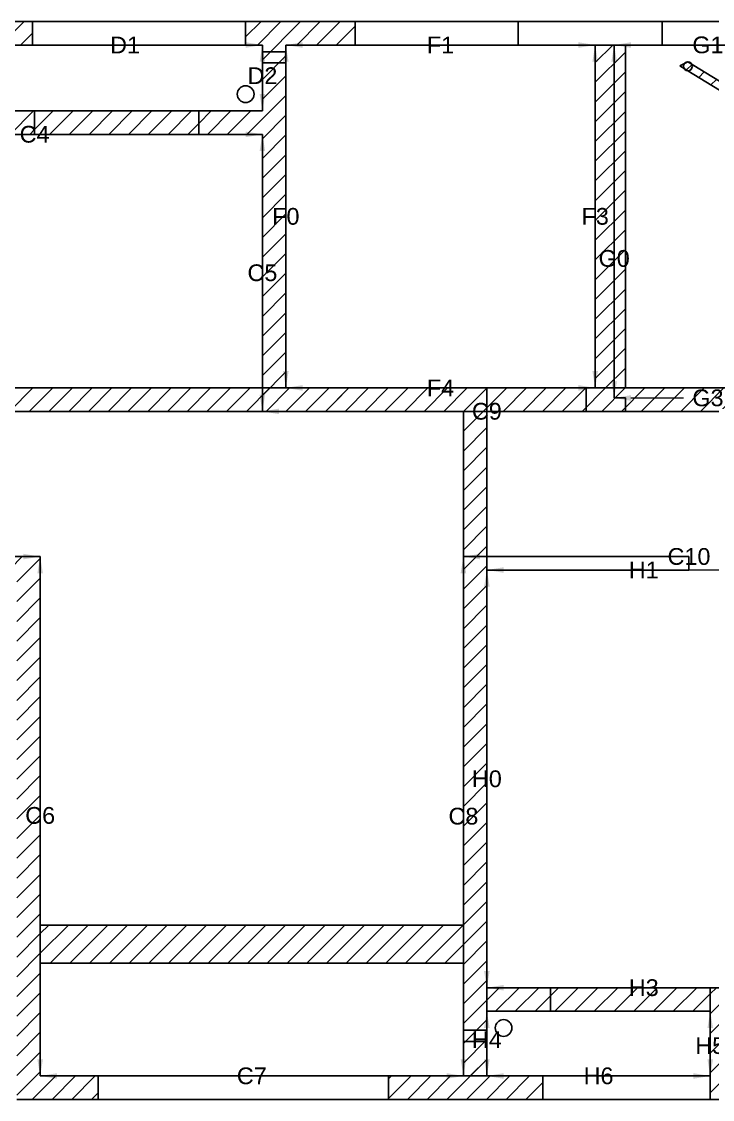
# Model space of a CAD drawing. Header units: inches. Extents: x 72.5 to 89, y 58.7 to 68.4.
# Drawn here: x 78.24 to 84.43, y 58.71 to 68.36 of the extents above; entities that cross this region are included whole.
import ezdxf

# ---------------------------------------------------------------- set-up
doc = ezdxf.new("R2010")
doc.units = ezdxf.units.IN
doc.header["$MEASUREMENT"] = 0
for name, color, linetype in [('a-pip', 7, 'Continuous'), ('del', 7, 'Continuous'), ('NoMv', 7, 'Continuous'), ('t-pip', 7, 'Continuous'), ('top', 7, 'Continuous'), ('w-pipe', 7, 'Continuous'), ('wall', 7, 'Continuous')]:
    doc.layers.add(name, color=color, linetype=linetype)
doc.styles.get("Standard").update_dxf_attribs({"font": 'Arial.ttf'})
doc.dimstyles.get("Standard").update_dxf_attribs({"dimtxt": 0.18, "dimasz": 0.18, "dimexe": 0.18, "dimexo": 0.0625, "dimgap": 0.09, "dimtad": 0, "dimtih": 1, "dimtoh": 1, "dimdec": 4, "dimzin": 0, "dimdsep": 46, "dimtxsty": 'Standard', "dimcen": 0.09, "dimadec": 0, "dimazin": 0, "dimtfac": 1, "dimtdec": 4, "dimtofl": 0, "dimtmove": 0, "dimatfit": 3, "dimfxl": 1, "dimtolj": 1, "dimtzin": 0, "dimarcsym": 0})

# ---------------------------------------------------------------- blocks, each defined once
blk = doc.blocks.new('*D93')
at = {"layer": 'wall', "color": 0, "lineweight": 9, "ltscale": 0.5, "transparency": 16777216}
for p, q in [((77.8452, 67.3524), (78.1414, 67.3524)), ((80.2452, 67.3524), (78.569, 67.3524))]:
    blk.add_line(p, q, dxfattribs=at)
at = {"layer": 'wall', "color": 0, "ltscale": 0.5, "transparency": 16777216}
for points in [[(77.8452, 67.3774), (77.8452, 67.3274), (77.6952, 67.3524)], [(80.2452, 67.3774), (80.2452, 67.3274), (80.3952, 67.3524)]]:
    blk.add_solid(points, dxfattribs=at)
at = {"layer": 'wall', "color": 0, "ltscale": 0.5, "transparency": 16777216, "insert": (78.3552, 67.3524), "char_height": 0.15, "attachment_point": 5}
blk.add_mtext('\\A1;C4', dxfattribs=at)
blk = doc.blocks.new('*D92')
at = {"layer": 'wall', "color": 0, "lineweight": 9, "ltscale": 0.5, "transparency": 16777216}
for p, q in [((80.3952, 67.2024), (80.3952, 66.2791)), ((80.3952, 65.0224), (80.3952, 65.9456))]:
    blk.add_line(p, q, dxfattribs=at)
at = {"layer": 'wall', "color": 0, "ltscale": 0.5, "transparency": 16777216}
for points in [[(80.3702, 67.2024), (80.4202, 67.2024), (80.3952, 67.3524)], [(80.3702, 65.0224), (80.4202, 65.0224), (80.3952, 64.8724)]]:
    blk.add_solid(points, dxfattribs=at)
at = {"layer": 'wall', "color": 0, "ltscale": 0.5, "transparency": 16777216, "insert": (80.3952, 66.1124), "char_height": 0.15, "attachment_point": 5}
blk.add_mtext('\\A1;C5', dxfattribs=at)
blk = doc.blocks.new('*D91')
at = {"layer": 'wall', "color": 0, "lineweight": 9, "ltscale": 0.5, "transparency": 16777216}
for p, q in [((78.4052, 63.4224), (78.4052, 61.4209)), ((78.4052, 59.0724), (78.4052, 61.0874))]:
    blk.add_line(p, q, dxfattribs=at)
at = {"layer": 'wall', "color": 0, "ltscale": 0.5, "transparency": 16777216}
for points in [[(78.3802, 63.4224), (78.4302, 63.4224), (78.4052, 63.5724)], [(78.3802, 59.0724), (78.4302, 59.0724), (78.4052, 58.9224)]]:
    blk.add_solid(points, dxfattribs=at)
at = {"layer": 'wall', "color": 0, "ltscale": 0.5, "transparency": 16777216, "insert": (78.4052, 61.2541), "char_height": 0.15, "attachment_point": 5}
blk.add_mtext('\\A1;C6', dxfattribs=at)
blk = doc.blocks.new('*D90')
at = {"layer": 'wall', "color": 0, "lineweight": 9, "ltscale": 0.5, "transparency": 16777216}
for p, q in [((78.5552, 58.9224), (80.0853, 58.9224)), ((82.0452, 58.9224), (80.515, 58.9224))]:
    blk.add_line(p, q, dxfattribs=at)
at = {"layer": 'wall', "color": 0, "ltscale": 0.5, "transparency": 16777216}
for points in [[(78.5552, 58.9474), (78.5552, 58.8974), (78.4052, 58.9224)], [(82.0452, 58.9474), (82.0452, 58.8974), (82.1952, 58.9224)]]:
    blk.add_solid(points, dxfattribs=at)
at = {"layer": 'wall', "color": 0, "ltscale": 0.5, "transparency": 16777216, "insert": (80.3002, 58.9224), "char_height": 0.15, "attachment_point": 5}
blk.add_mtext('\\A1;C7', dxfattribs=at)
blk = doc.blocks.new('*D89')
at = {"layer": 'wall', "color": 0, "lineweight": 9, "ltscale": 0.5, "transparency": 16777216}
for p, q in [((82.1952, 63.4224), (82.1952, 61.4141)), ((82.1952, 59.0724), (82.1952, 61.0806))]:
    blk.add_line(p, q, dxfattribs=at)
at = {"layer": 'wall', "color": 0, "ltscale": 0.5, "transparency": 16777216}
for points in [[(82.1702, 63.4224), (82.2202, 63.4224), (82.1952, 63.5724)], [(82.1702, 59.0724), (82.2202, 59.0724), (82.1952, 58.9224)]]:
    blk.add_solid(points, dxfattribs=at)
at = {"layer": 'wall', "color": 0, "ltscale": 0.5, "transparency": 16777216, "insert": (82.1952, 61.2474), "char_height": 0.15, "attachment_point": 5}
blk.add_mtext('\\A1;C8', dxfattribs=at)
blk = doc.blocks.new('*D88')
at = {"layer": 'wall', "color": 0, "lineweight": 9, "ltscale": 0.5, "transparency": 16777216}
for p, q in [((80.5452, 64.8724), (82.1903, 64.8724)), ((85.2752, 64.8724), (82.62, 64.8724))]:
    blk.add_line(p, q, dxfattribs=at)
at = {"layer": 'wall', "color": 0, "ltscale": 0.5, "transparency": 16777216}
for points in [[(80.5452, 64.8974), (80.5452, 64.8474), (80.3952, 64.8724)], [(85.2752, 64.8974), (85.2752, 64.8474), (85.4252, 64.8724)]]:
    blk.add_solid(points, dxfattribs=at)
at = {"layer": 'wall', "color": 0, "ltscale": 0.5, "transparency": 16777216, "insert": (82.4052, 64.8724), "char_height": 0.15, "attachment_point": 5}
blk.add_mtext('\\A1;C9', dxfattribs=at)
blk = doc.blocks.new('*D87')
at = {"layer": 'wall', "color": 0, "lineweight": 9, "ltscale": 0.5, "transparency": 16777216}
for p, q in [((80.7552, 68.1524), (81.806, 68.1524)), ((83.2252, 68.1524), (82.1743, 68.1524))]:
    blk.add_line(p, q, dxfattribs=at)
at = {"layer": 'wall', "color": 0, "ltscale": 0.5, "transparency": 16777216}
for points in [[(80.7552, 68.1774), (80.7552, 68.1274), (80.6052, 68.1524)], [(83.2252, 68.1774), (83.2252, 68.1274), (83.3752, 68.1524)]]:
    blk.add_solid(points, dxfattribs=at)
at = {"layer": 'wall', "color": 0, "ltscale": 0.5, "transparency": 16777216, "insert": (81.9902, 68.1524), "char_height": 0.15, "attachment_point": 5}
blk.add_mtext('\\A1;F1', dxfattribs=at)
blk = doc.blocks.new('*D86')
at = {"layer": 'wall', "color": 0, "lineweight": 9, "ltscale": 0.5, "transparency": 16777216}
for p, q in [((80.6052, 68.0024), (80.6052, 66.7834)), ((80.6052, 65.2324), (80.6052, 66.4513))]:
    blk.add_line(p, q, dxfattribs=at)
at = {"layer": 'wall', "color": 0, "ltscale": 0.5, "transparency": 16777216}
for points in [[(80.5802, 68.0024), (80.6302, 68.0024), (80.6052, 68.1524)], [(80.5802, 65.2324), (80.6302, 65.2324), (80.6052, 65.0824)]]:
    blk.add_solid(points, dxfattribs=at)
at = {"layer": 'wall', "color": 0, "ltscale": 0.5, "transparency": 16777216, "insert": (80.6052, 66.6174), "char_height": 0.15, "attachment_point": 5}
blk.add_mtext('\\A1;F0', dxfattribs=at)
blk = doc.blocks.new('*D85')
at = {"layer": 'wall', "color": 0, "lineweight": 9, "ltscale": 0.5, "transparency": 16777216}
for p, q in [((83.3752, 68.0024), (83.3752, 66.7834)), ((83.3752, 65.2324), (83.3752, 66.4513))]:
    blk.add_line(p, q, dxfattribs=at)
at = {"layer": 'wall', "color": 0, "ltscale": 0.5, "transparency": 16777216}
for points in [[(83.3502, 68.0024), (83.4002, 68.0024), (83.3752, 68.1524)], [(83.3502, 65.2324), (83.4002, 65.2324), (83.3752, 65.0824)]]:
    blk.add_solid(points, dxfattribs=at)
at = {"layer": 'wall', "color": 0, "ltscale": 0.5, "transparency": 16777216, "insert": (83.3752, 66.6174), "char_height": 0.15, "attachment_point": 5}
blk.add_mtext('\\A1;F3', dxfattribs=at)
blk = doc.blocks.new('*D84')
at = {"layer": 'wall', "color": 0, "lineweight": 9, "ltscale": 0.5, "transparency": 16777216}
for p, q in [((80.7552, 65.0824), (81.7917, 65.0824)), ((83.2252, 65.0824), (82.1886, 65.0824))]:
    blk.add_line(p, q, dxfattribs=at)
at = {"layer": 'wall', "color": 0, "ltscale": 0.5, "transparency": 16777216}
for points in [[(80.7552, 65.1074), (80.7552, 65.0574), (80.6052, 65.0824)], [(83.2252, 65.1074), (83.2252, 65.0574), (83.3752, 65.0824)]]:
    blk.add_solid(points, dxfattribs=at)
at = {"layer": 'wall', "color": 0, "ltscale": 0.5, "transparency": 16777216, "insert": (81.9902, 65.0824), "char_height": 0.15, "attachment_point": 5}
blk.add_mtext('\\A1;F4', dxfattribs=at)
blk = doc.blocks.new('*D83')
at = {"layer": 'wall', "color": 0, "lineweight": 9, "ltscale": 0.5, "transparency": 16777216}
for p, q in [((83.6952, 64.9924), (84.1652, 64.9924)), ((85.0752, 64.9924), (84.6051, 64.9924))]:
    blk.add_line(p, q, dxfattribs=at)
at = {"layer": 'wall', "color": 0, "ltscale": 0.5, "transparency": 16777216}
for points in [[(83.6952, 65.0174), (83.6952, 64.9674), (83.5452, 64.9924)], [(85.0752, 65.0174), (85.0752, 64.9674), (85.2252, 64.9924)]]:
    blk.add_solid(points, dxfattribs=at)
at = {"layer": 'wall', "color": 0, "ltscale": 0.5, "transparency": 16777216, "insert": (84.3852, 64.9924), "char_height": 0.15, "attachment_point": 5}
blk.add_mtext('\\A1;G3', dxfattribs=at)
blk = doc.blocks.new('*D82')
at = {"layer": 'wall', "color": 0, "lineweight": 9, "ltscale": 0.5, "transparency": 16777216}
for p, q in [((83.5452, 68.0024), (83.5452, 66.4075)), ((83.5452, 65.1424), (83.5452, 66.074))]:
    blk.add_line(p, q, dxfattribs=at)
at = {"layer": 'wall', "color": 0, "ltscale": 0.5, "transparency": 16777216}
for points in [[(83.5202, 68.0024), (83.5702, 68.0024), (83.5452, 68.1524)], [(83.5202, 65.1424), (83.5702, 65.1424), (83.5452, 64.9924)]]:
    blk.add_solid(points, dxfattribs=at)
at = {"layer": 'wall', "color": 0, "ltscale": 0.5, "transparency": 16777216, "insert": (83.5452, 66.2407), "char_height": 0.15, "attachment_point": 5}
blk.add_mtext('\\A1;G0', dxfattribs=at)
blk = doc.blocks.new('*D81')
at = {"layer": 'wall', "color": 0, "lineweight": 9, "ltscale": 0.5, "transparency": 16777216}
for p, q in [((83.6952, 68.1524), (84.1806, 68.1524)), ((85.0752, 68.1524), (84.5898, 68.1524))]:
    blk.add_line(p, q, dxfattribs=at)
at = {"layer": 'wall', "color": 0, "ltscale": 0.5, "transparency": 16777216}
for points in [[(83.6952, 68.1774), (83.6952, 68.1274), (83.5452, 68.1524)], [(85.0752, 68.1774), (85.0752, 68.1274), (85.2252, 68.1524)]]:
    blk.add_solid(points, dxfattribs=at)
at = {"layer": 'wall', "color": 0, "ltscale": 0.5, "transparency": 16777216, "insert": (84.3852, 68.1524), "char_height": 0.15, "attachment_point": 5}
blk.add_mtext('\\A1;G1', dxfattribs=at)
blk = doc.blocks.new('*D78')
at = {"layer": 'wall', "color": 0, "lineweight": 9, "ltscale": 0.5, "transparency": 16777216}
for p, q in [((80.3952, 68.0024), (80.3952, 67.9828)), ((80.3952, 67.7124), (80.3952, 67.7728))]:
    blk.add_line(p, q, dxfattribs=at)
at = {"layer": 'wall', "color": 0, "ltscale": 0.5, "transparency": 16777216}
for points in [[(80.3702, 68.0024), (80.4202, 68.0024), (80.3952, 68.1524)], [(80.3702, 67.7124), (80.4202, 67.7124), (80.3952, 67.5624)]]:
    blk.add_solid(points, dxfattribs=at)
at = {"layer": 'wall', "color": 0, "ltscale": 0.5, "transparency": 16777216, "insert": (80.3952, 67.8778), "char_height": 0.15, "attachment_point": 5}
blk.add_mtext('\\A1;D2', dxfattribs=at)
blk = doc.blocks.new('*D77')
at = {"layer": 'wall', "color": 0, "lineweight": 9, "ltscale": 0.5, "transparency": 16777216}
for p, q in [((78.0852, 68.1524), (78.9677, 68.1524)), ((80.2452, 68.1524), (79.3626, 68.1524))]:
    blk.add_line(p, q, dxfattribs=at)
at = {"layer": 'wall', "color": 0, "ltscale": 0.5, "transparency": 16777216}
for points in [[(78.0852, 68.1774), (78.0852, 68.1274), (77.9352, 68.1524)], [(80.2452, 68.1774), (80.2452, 68.1274), (80.3952, 68.1524)]]:
    blk.add_solid(points, dxfattribs=at)
at = {"layer": 'wall', "color": 0, "ltscale": 0.5, "transparency": 16777216, "insert": (79.1652, 68.1524), "char_height": 0.15, "attachment_point": 5}
blk.add_mtext('\\A1;D1', dxfattribs=at)
blk = doc.blocks.new('*D105')
at = {"layer": 'wall', "color": 0, "lineweight": 9, "ltscale": 0.5, "transparency": 16777216}
for p, q in [((74.4752, 63.5724), (76.1514, 63.5724)), ((78.2552, 63.5724), (76.579, 63.5724))]:
    blk.add_line(p, q, dxfattribs=at)
at = {"layer": 'wall', "color": 0, "ltscale": 0.5, "transparency": 16777216}
for points in [[(74.4752, 63.5974), (74.4752, 63.5474), (74.3252, 63.5724)], [(78.2552, 63.5974), (78.2552, 63.5474), (78.4052, 63.5724)]]:
    blk.add_solid(points, dxfattribs=at)
at = {"layer": 'wall', "color": 0, "ltscale": 0.5, "transparency": 16777216, "insert": (76.3652, 63.5724), "char_height": 0.15, "attachment_point": 5}
blk.add_mtext('\\A1;C2', dxfattribs=at)
blk = doc.blocks.new('*D74')
at = {"layer": 'wall', "color": 0, "lineweight": 9, "ltscale": 0.5, "transparency": 16777216}
for p, q in [((82.3452, 63.5724), (83.943, 63.5724)), ((85.2752, 63.5724), (84.4873, 63.5724))]:
    blk.add_line(p, q, dxfattribs=at)
at = {"layer": 'wall', "color": 0, "ltscale": 0.5, "transparency": 16777216}
for points in [[(82.3452, 63.5974), (82.3452, 63.5474), (82.1952, 63.5724)], [(85.2752, 63.5974), (85.2752, 63.5474), (85.4252, 63.5724)]]:
    blk.add_solid(points, dxfattribs=at)
at = {"layer": 'wall', "color": 0, "ltscale": 0.5, "transparency": 16777216, "insert": (84.2152, 63.5724), "char_height": 0.15, "attachment_point": 5}
blk.add_mtext('\\A1;C10', dxfattribs=at)
blk = doc.blocks.new('*D68')
at = {"layer": 'wall', "color": 0, "lineweight": 9, "ltscale": 0.5, "transparency": 16777216}
for p, q in [((82.5552, 63.4522), (83.6138, 63.4522)), ((85.0652, 63.4522), (84.0066, 63.4522))]:
    blk.add_line(p, q, dxfattribs=at)
at = {"layer": 'wall', "color": 0, "ltscale": 0.5, "transparency": 16777216}
for points in [[(82.5552, 63.4772), (82.5552, 63.4272), (82.4052, 63.4522)], [(85.0652, 63.4772), (85.0652, 63.4272), (85.2152, 63.4522)]]:
    blk.add_solid(points, dxfattribs=at)
at = {"layer": 'wall', "color": 0, "ltscale": 0.5, "transparency": 16777216, "insert": (83.8102, 63.4522), "char_height": 0.15, "attachment_point": 5}
blk.add_mtext('\\A1;H1', dxfattribs=at)
blk = doc.blocks.new('*D67')
at = {"layer": 'wall', "color": 0, "lineweight": 9, "ltscale": 0.5, "transparency": 16777216}
for p, q in [((82.4052, 63.3022), (82.4052, 61.7483)), ((82.4052, 59.8622), (82.4052, 61.4162))]:
    blk.add_line(p, q, dxfattribs=at)
at = {"layer": 'wall', "color": 0, "ltscale": 0.5, "transparency": 16777216}
for points in [[(82.3802, 63.3022), (82.4302, 63.3022), (82.4052, 63.4522)], [(82.3802, 59.8622), (82.4302, 59.8622), (82.4052, 59.7122)]]:
    blk.add_solid(points, dxfattribs=at)
at = {"layer": 'wall', "color": 0, "ltscale": 0.5, "transparency": 16777216, "insert": (82.4052, 61.5822), "char_height": 0.15, "attachment_point": 5}
blk.add_mtext('\\A1;H0', dxfattribs=at)
blk = doc.blocks.new('*D65')
at = {"layer": 'wall', "color": 0, "lineweight": 9, "ltscale": 0.5, "transparency": 16777216}
for p, q in [((82.5552, 59.7122), (83.5984, 59.7122)), ((85.0652, 59.7122), (84.0219, 59.7122))]:
    blk.add_line(p, q, dxfattribs=at)
at = {"layer": 'wall', "color": 0, "ltscale": 0.5, "transparency": 16777216}
for points in [[(82.5552, 59.7372), (82.5552, 59.6872), (82.4052, 59.7122)], [(85.0652, 59.7372), (85.0652, 59.6872), (85.2152, 59.7122)]]:
    blk.add_solid(points, dxfattribs=at)
at = {"layer": 'wall', "color": 0, "ltscale": 0.5, "transparency": 16777216, "insert": (83.8102, 59.7122), "char_height": 0.15, "attachment_point": 5}
blk.add_mtext('\\A1;H3', dxfattribs=at)
blk = doc.blocks.new('*D64')
at = {"layer": 'wall', "color": 0, "lineweight": 9, "ltscale": 0.5, "transparency": 16777216}
for p, q in [((82.4052, 59.3522), (82.4052, 59.3516)), ((82.4052, 59.0724), (82.4052, 59.1416))]:
    blk.add_line(p, q, dxfattribs=at)
at = {"layer": 'wall', "color": 0, "ltscale": 0.5, "transparency": 16777216}
for points in [[(82.3802, 59.3522), (82.4302, 59.3522), (82.4052, 59.5022)], [(82.3802, 59.0724), (82.4302, 59.0724), (82.4052, 58.9224)]]:
    blk.add_solid(points, dxfattribs=at)
at = {"layer": 'wall', "color": 0, "ltscale": 0.5, "transparency": 16777216, "insert": (82.4052, 59.2466), "char_height": 0.15, "attachment_point": 5}
blk.add_mtext('\\A1;H4', dxfattribs=at)
blk = doc.blocks.new('*D63')
at = {"layer": 'wall', "color": 0, "lineweight": 9, "ltscale": 0.5, "transparency": 16777216}
for p, q in [((84.4052, 59.3522), (84.4052, 59.2996)), ((84.4052, 59.0724), (84.4052, 59.0876))]:
    blk.add_line(p, q, dxfattribs=at)
at = {"layer": 'wall', "color": 0, "ltscale": 0.5, "transparency": 16777216}
for points in [[(84.3802, 59.3522), (84.4302, 59.3522), (84.4052, 59.5022)], [(84.3802, 59.0724), (84.4302, 59.0724), (84.4052, 58.9224)]]:
    blk.add_solid(points, dxfattribs=at)
at = {"layer": 'wall', "color": 0, "ltscale": 0.5, "transparency": 16777216, "insert": (84.4052, 59.1936), "char_height": 0.15, "attachment_point": 5}
blk.add_mtext('\\A1;H5', dxfattribs=at)
blk = doc.blocks.new('*D62')
at = {"layer": 'wall', "color": 0, "lineweight": 9, "ltscale": 0.5, "transparency": 16777216}
for p, q in [((82.5552, 58.9224), (83.1934, 58.9224)), ((84.2552, 58.9224), (83.6169, 58.9224))]:
    blk.add_line(p, q, dxfattribs=at)
at = {"layer": 'wall', "color": 0, "ltscale": 0.5, "transparency": 16777216}
for points in [[(82.5552, 58.9474), (82.5552, 58.8974), (82.4052, 58.9224)], [(84.2552, 58.9474), (84.2552, 58.8974), (84.4052, 58.9224)]]:
    blk.add_solid(points, dxfattribs=at)
at = {"layer": 'wall', "color": 0, "ltscale": 0.5, "transparency": 16777216, "insert": (83.4052, 58.9224), "char_height": 0.15, "attachment_point": 5}
blk.add_mtext('\\A1;H6', dxfattribs=at)

msp = doc.modelspace()

# ---------------------------------------------------------------- hatches: boundary and pattern name
at = {"layer": 'del'}
h = msp.add_hatch(dxfattribs=at)
h.set_pattern_fill('ANSI31', color=1)
h.paths.add_polyline_path([(75.50517, 66.5967), (75.50517, 66.8067), (72.68517, 66.8067), (72.68517, 66.5967)])
h.paths.add_polyline_path([(78.35517, 67.56237), (78.35517, 67.35237), (79.82517, 67.35237), (79.82517, 67.56237)])
h.paths.add_polyline_path([(85.42517, 64.78223), (85.42517, 64.87237), (85.27517, 64.87237), (85.27517, 64.78223)])
h.paths.add_polyline_path([(85.27517, 63.57237), (85.42517, 63.57237), (85.42517, 63.89223), (85.27517, 63.89223)])
h.paths.add_polyline_path([(82.19517, 59.93299), (82.19517, 60.27347), (78.40517, 60.27347), (78.40517, 59.93299)])
h.paths.add_polyline_path([(86.19517, 59.71223), (86.19517, 58.92223), (88.79517, 58.92223), (88.79517, 59.71223)])
h.paths.add_polyline_path([(84.40517, 59.50223), (84.40517, 59.71223), (82.97517, 59.71223), (82.97517, 59.50223)])
h = msp.add_hatch(dxfattribs=at)
h.set_pattern_fill('ANSI31', color=1)
h.paths.add_polyline_path([(78.35517, 67.56237), (78.35517, 67.35237), (79.82517, 67.35237), (79.82517, 67.56237)])
h = msp.add_hatch(dxfattribs=at)
h.set_pattern_fill('ANSI31', color=1)
h.paths.add_polyline_path([(72.68517, 66.8067), (72.68517, 66.5967), (75.50517, 66.5967), (75.50517, 66.8067)])
h.paths.add_polyline_path([(78.40517, 60.27347), (78.40517, 59.93299), (82.19517, 59.93299), (82.19517, 60.27347)])
h.paths.add_polyline_path([(86.19517, 59.71223), (86.19517, 58.92223), (88.79517, 58.92223), (88.79517, 59.71223)])
h.paths.add_polyline_path([(85.42517, 63.89223), (85.27517, 63.89223), (85.27517, 63.57237), (85.42517, 63.57237)])
h.paths.add_polyline_path([(85.42517, 64.78223), (85.42517, 64.87237), (85.27517, 64.87237), (85.27517, 64.78223)])
h = msp.add_hatch(dxfattribs=at)
h.set_pattern_fill('ANSI31', color=1)
h.paths.add_polyline_path([(84.40517, 59.50223), (84.40517, 59.71223), (82.97517, 59.71223), (82.97517, 59.50223)])
at = {"layer": 'NoMv'}
h = msp.add_hatch(dxfattribs=at)
h.set_pattern_fill('ANSI31', color=0)
h.paths.add_polyline_path([(77.93517, 68.15237), (78.33517, 68.15237), (78.33517, 68.36237), (77.23517, 68.36237), (77.23517, 68.15237), (77.57517, 68.15237), (77.57517, 67.35237), (77.69517, 67.35237), (78.35517, 67.35237), (78.35517, 67.56237), (77.93517, 67.56237)])
h = msp.add_hatch(dxfattribs=at)
h.set_pattern_fill('ANSI31', color=0)
h.paths.add_polyline_path([(80.60517, 68.15237), (81.22517, 68.15237), (81.22517, 68.36237), (80.24517, 68.36237), (80.24517, 68.15237), (80.39517, 68.15237), (80.39517, 67.56237), (79.82517, 67.56237), (79.82517, 67.35237), (80.39517, 67.35237), (80.39517, 64.87237), (81.10517, 64.87237), (81.10517, 65.08237), (80.60517, 65.08237)])
h = msp.add_hatch(dxfattribs=at)
h.set_pattern_fill('ANSI31', color=0)
h.paths.add_polyline_path([(78.40517, 63.57237), (74.35517, 63.57237), (74.35517, 63.79237), (74.14517, 63.79237), (74.14517, 63.36237), (78.19517, 63.36237), (78.19517, 58.71237), (78.92517, 58.71237), (78.92517, 58.92237), (78.40517, 58.92237)])
h = msp.add_hatch(dxfattribs=at)
h.set_pattern_fill('ANSI31', color=0)
h.paths.add_polyline_path([(85.42517, 61.5984), (85.21517, 61.5984), (85.21517, 59.71223), (84.40517, 59.71223), (84.40517, 59.50223), (84.40517, 58.92237), (84.40517, 58.71237), (84.61517, 58.71237), (84.61517, 59.50223), (84.72941, 59.50223), (85.98517, 59.50223), (85.98517, 58.71223), (86.19517, 58.71223), (86.19517, 58.92223), (86.19517, 59.71223), (85.42517, 59.71223)])
h.paths.add_polyline_path([(82.40517, 61.5984), (82.19517, 61.5984), (82.19517, 58.92237), (81.52517, 58.92237), (81.52517, 58.71237), (82.90517, 58.71237), (82.90517, 58.92237), (82.40517, 58.92237), (82.40517, 59.50223), (82.97517, 59.50223), (82.97517, 59.71223), (82.40517, 59.71223)])
at = {"layer": 't-pip'}
h = msp.add_hatch(dxfattribs=at)
h.set_pattern_fill('ANSI31', color=4)
h.paths.add_polyline_path([(85.19517, 67.71237), (85.19517, 67.81237), (84.99517, 67.81237), (84.99517, 67.71237), (84.99517, 67.51517), (84.20517, 68.00237), (84.13419, 67.96614), (84.20517, 67.92237), (84.99517, 67.43517), (84.99517, 67.05237), (84.92017, 67.05237), (84.86517, 67.05237), (84.86517, 66.94237), (84.92017, 66.94237), (84.99517, 66.94237), (84.99517, 65.27179), (85.19517, 65.27179)])
h.paths.add_polyline_path([(87.24017, 65.73223), (87.13017, 65.73223), (87.03535, 65.73223), (87.03535, 65.53223), (87.13017, 65.53223), (87.13017, 65.45723), (87.13017, 65.40223), (87.24017, 65.40223), (87.24017, 65.45723), (87.24017, 65.53223), (87.82419, 65.53223), (87.82419, 63.80248), (87.26517, 63.67223), (87.22621, 63.66315), (87.22621, 63.62315), (87.22621, 63.59223), (87.26517, 63.59223), (87.82419, 63.72248), (87.82419, 63.60448), (87.92814, 63.60448), (87.92814, 63.88223), (88.35517, 63.88223), (88.39517, 63.88223), (88.39517, 63.96223), (88.35517, 63.96223), (87.92814, 63.96223), (87.92814, 65.53223), (88.34517, 65.53223), (88.44517, 65.53223), (88.44517, 65.73223), (88.34517, 65.73223)])
at = {"layer": 'top'}
h = msp.add_hatch(dxfattribs=at)
h.set_pattern_fill('ANSI31', color=3)
h.paths.add_polyline_path([(83.64517, 68.15237), (83.37517, 68.15237), (83.37517, 65.08237), (83.64517, 65.08237)])
h = msp.add_hatch(dxfattribs=at)
h.set_pattern_fill('ANSI31', color=3)
h.paths.add_polyline_path([(85.42517, 64.87237), (85.42517, 65.08237), (72.68517, 65.08237), (72.68517, 64.87237)])
h.paths.add_polyline_path([(82.40517, 64.87237), (82.19517, 64.87237), (82.19517, 58.92237), (82.40517, 58.92237)])
h.paths.add_polyline_path([(85.42517, 64.87237), (85.21517, 64.87237), (85.21517, 59.71223), (85.42517, 59.71223)])

# ---------------------------------------------------------------- linework, layer by layer
for p, q in [((85.43517, 68.36237), (72.47517, 68.36237)), ((78.33517, 68.15237), (78.33517, 68.36237)), ((80.24517, 68.15237), (80.24517, 68.36237)), ((81.22517, 68.15237), (81.22517, 68.36237)), ((82.68517, 68.15237), (82.68517, 68.36237)), ((83.97517, 68.15237), (83.97517, 68.36237)), ((77.93517, 68.15237), (78.33517, 68.15237)), ((78.33517, 68.15237), (80.24517, 68.15237)), ((80.24517, 68.15237), (80.39517, 68.15237)), ((80.39517, 68.15237), (80.39517, 67.56237)), ((80.60517, 65.08237), (80.60517, 68.15237)), ((80.60517, 68.15237), (81.22517, 68.15237)), ((81.22517, 68.15237), (82.68517, 68.15237)), ((82.68517, 68.15237), (83.37517, 68.15237)), ((83.37517, 68.15237), (83.37517, 65.08237)), ((83.54517, 64.99237), (83.54517, 68.15237)), ((83.54517, 68.15237), (83.97517, 68.15237)), ((83.97517, 68.15237), (84.63517, 68.15237)), ((78.35517, 67.56237), (77.93517, 67.56237)), ((78.35517, 67.35237), (78.35517, 67.56237)), ((80.39517, 67.56237), (79.82517, 67.56237)), ((79.82517, 67.56237), (79.82517, 67.35237)), ((77.69517, 67.35237), (78.35517, 67.35237)), ((79.82517, 67.35237), (80.39517, 67.35237)), ((80.39517, 67.35237), (80.39517, 64.87237)), ((82.40517, 65.08237), (80.60517, 65.08237)), ((82.40517, 64.87237), (82.40517, 65.08237)), ((83.37517, 65.08237), (83.29517, 65.08237)), ((83.29517, 65.08237), (83.29517, 64.87237)), ((83.64517, 64.99237), (83.54517, 64.99237)), ((83.64517, 64.87237), (83.64517, 64.99237)), ((80.39517, 64.87237), (82.40517, 64.87237)), ((83.29517, 64.87237), (83.64517, 64.87237)), ((78.40517, 63.57237), (74.35517, 63.57237)), ((78.40517, 58.92237), (78.40517, 63.57237)), ((84.21517, 63.57237), (82.19517, 63.57237)), ((82.19517, 63.57237), (82.19517, 58.92237)), ((84.21517, 63.45223), (84.21517, 63.57237)), ((82.40517, 59.71223), (82.40517, 63.45223)), ((82.40517, 63.45223), (84.21517, 63.45223)), ((78.40517, 61.25415), (78.40517, 61.25415)), ((78.40517, 60.27347), (82.19517, 60.27347)), ((78.40517, 59.93299), (82.19517, 59.93299)), ((82.97517, 59.71223), (82.40517, 59.71223)), ((84.40517, 59.71223), (82.97517, 59.71223)), ((82.97517, 59.71223), (82.97517, 59.50223)), ((85.21517, 59.71223), (84.40517, 59.71223)), ((84.40517, 59.71223), (84.40517, 59.50223)), ((84.40517, 59.50223), (82.40517, 59.50223)), ((82.40517, 59.50223), (82.40517, 58.92237)), ((84.40517, 59.50223), (84.40517, 58.92237)), ((78.92517, 58.92237), (78.40517, 58.92237)), ((81.52517, 58.92237), (78.92517, 58.92237)), ((78.92517, 58.92237), (78.92517, 58.71237)), ((82.19517, 58.92237), (81.52517, 58.92237)), ((81.52517, 58.92237), (81.52517, 58.71237)), ((82.40517, 58.92237), (84.40517, 58.92237)), ((82.90517, 58.92237), (82.90517, 58.71237)), ((84.40517, 58.92237), (84.40517, 58.71237)), ((78.19517, 58.71237), (78.92517, 58.71237)), ((78.92517, 58.71237), (81.52517, 58.71237)), ((81.52517, 58.71237), (84.40517, 58.71237)), ((84.40517, 58.71237), (84.40517, 58.71237)), ((84.40517, 58.71237), (84.61517, 58.71237))]:
    msp.add_line(p, q)
at = {"layer": 'a-pip', "color": 6}
for p, q in [((80.39517, 67.99237), (80.39517, 68.09237)), ((80.39517, 68.09237), (80.60517, 68.09237)), ((80.60517, 68.09237), (80.60517, 67.99237)), ((80.60517, 67.99237), (80.39517, 67.99237)), ((82.40517, 59.33237), (82.19517, 59.33232)), ((82.19517, 59.33232), (82.19517, 59.23237)), ((82.19517, 59.33232), (82.19517, 59.23237)), ((82.40517, 59.23237), (82.40517, 59.33237)), ((82.19517, 59.23237), (82.40517, 59.23237))]:
    msp.add_line(p, q, dxfattribs=at)
at = {"layer": 'del', "color": 1}
for p, q in [((78.35517, 67.56237), (78.35517, 67.35237)), ((79.82517, 67.56237), (78.35517, 67.56237)), ((79.82517, 67.35237), (79.82517, 67.56237)), ((78.35517, 67.35237), (79.82517, 67.35237)), ((78.40517, 60.27347), (78.40517, 59.93299)), ((82.19517, 60.27347), (78.40517, 60.27347)), ((82.19517, 59.93299), (82.19517, 60.27347)), ((78.40517, 59.93299), (82.19517, 59.93299)), ((82.97517, 59.71223), (82.97517, 59.50223)), ((84.40517, 59.71223), (82.97517, 59.71223)), ((84.40517, 59.50223), (84.40517, 59.71223)), ((82.97517, 59.50223), (84.40517, 59.50223))]:
    msp.add_line(p, q, dxfattribs=at)
at = {"layer": 't-pip', "color": 4}
for p, q in [((84.13419, 67.96614), (84.20517, 68.00237)), ((84.20517, 67.92237), (84.13419, 67.96614)), ((84.20517, 68.00237), (84.99517, 67.51517)), ((84.20517, 67.92237), (84.99517, 67.43517))]:
    msp.add_line(p, q, dxfattribs=at)
at = {"layer": 'top', "color": 3}
for p, q in [((83.64517, 68.15237), (83.37517, 68.15237)), ((83.37517, 68.15237), (83.37517, 65.08237)), ((83.64517, 65.08237), (83.64517, 68.15237)), ((72.68517, 65.08237), (85.42517, 65.08237)), ((82.19517, 65.08237), (82.40517, 65.08237)), ((72.68517, 64.87237), (85.42517, 64.87237)), ((82.19517, 58.92237), (82.19517, 64.87237)), ((82.40517, 58.92237), (82.40517, 64.87237)), ((82.40517, 58.92237), (82.19517, 58.92237))]:
    msp.add_line(p, q, dxfattribs=at)
at = {"layer": 'top'}
msp.add_line((83.37517, 65.08237), (83.64517, 65.08237), dxfattribs=at)
at = {"layer": 'w-pipe', "color": 2}
for centre, radius in [((84.20517, 67.96237), 0.04), ((80.24517, 67.71237), 0.075), ((82.55517, 59.35223), 0.075)]:
    msp.add_circle(centre, radius, dxfattribs=at)

# ---------------------------------------------------------------- dimensions: what is measured, and where the dimension line sits
at = {"layer": 'wall', "color": 2, "ltscale": 0.5}
for base, p1, p2, text, override, picture, middle in [((80.39517, 68.15237), (77.93517, 68.15237), (80.39517, 68.15237), 'D1', {"dimscale": 1, "dimtxt": 0.15, "dimasz": 0.15, "dimexe": 0.15, "dimsah": 1, "dimse1": 1, "dimse2": 1, "dimsd1": 0, "dimsd2": 0, "dimtix": 0, "dimtofl": 0, "dimtmove": 0, "dimatfit": 3, "dimlwd": 9, "dimlwe": 9}, '*D77', (79.16517, 68.15237)), ((83.37517, 68.15237), (80.60517, 68.15237), (83.37517, 68.15237), 'F1', {"dimscale": 1, "dimtxt": 0.15, "dimasz": 0.15, "dimexe": 0.15, "dimsah": 1, "dimse1": 1, "dimse2": 1, "dimsd1": 0, "dimsd2": 0, "dimtix": 0, "dimtofl": 0, "dimtmove": 0, "dimatfit": 3, "dimlwd": 9, "dimlwe": 9}, '*D87', (81.99017, 68.15237)), ((83.54517, 68.15237), (85.22517, 67.84237), (83.54517, 67.84237), 'G1', {"dimscale": 1, "dimtxt": 0.15, "dimasz": 0.15, "dimexe": 0.15, "dimsah": 1, "dimse1": 1, "dimse2": 1, "dimsd1": 0, "dimsd2": 0, "dimtix": 0, "dimtofl": 0, "dimtmove": 0, "dimatfit": 3, "dimlwd": 9, "dimlwe": 9}, '*D81', (84.38517, 68.15237)), ((77.69517, 67.35237), (80.39517, 67.35237), (77.69517, 67.35237), 'C4', {"dimscale": 1, "dimtxt": 0.15, "dimasz": 0.15, "dimexe": 0.15, "dimsah": 1, "dimse1": 1, "dimse2": 1, "dimsd1": 0, "dimsd2": 0, "dimtix": 0, "dimtofl": 0, "dimtmove": 0, "dimatfit": 3, "dimlwd": 9, "dimlwe": 9}, '*D93', (78.35517, 67.35237)), ((83.37517, 65.08237), (80.60517, 65.08237), (83.37517, 65.08237), 'F4', {"dimscale": 1, "dimtxt": 0.15, "dimasz": 0.15, "dimexe": 0.15, "dimsah": 1, "dimse1": 1, "dimse2": 1, "dimsd1": 0, "dimsd2": 0, "dimtix": 0, "dimtofl": 0, "dimtmove": 0, "dimatfit": 3, "dimlwd": 9, "dimlwe": 9}, '*D84', (81.99017, 65.08237)), ((85.22517, 64.99237), (83.54517, 64.99237), (85.22517, 64.99237), 'G3', {"dimscale": 1, "dimtxt": 0.15, "dimasz": 0.15, "dimexe": 0.15, "dimsah": 1, "dimse1": 1, "dimse2": 1, "dimsd1": 0, "dimsd2": 0, "dimtix": 0, "dimtofl": 0, "dimtmove": 0, "dimatfit": 3, "dimlwd": 9, "dimlwe": 9}, '*D83', (84.38517, 64.99237)), ((85.42517, 64.87237), (80.39517, 64.87237), (85.42517, 64.87237), 'C9', {"dimscale": 1, "dimtxt": 0.15, "dimasz": 0.15, "dimexe": 0.15, "dimsah": 1, "dimse1": 1, "dimse2": 1, "dimsd1": 0, "dimsd2": 0, "dimtix": 0, "dimtofl": 0, "dimtmove": 0, "dimatfit": 3, "dimlwd": 9, "dimlwe": 9}, '*D88', (82.40517, 64.87237)), ((74.32517, 63.57237), (78.40517, 63.57237), (74.32517, 63.79237), 'C2', {"dimtxt": 0.15, "dimasz": 0.15, "dimexe": 0.15, "dimsah": 1, "dimse1": 1, "dimse2": 1, "dimsd1": 0, "dimsd2": 0, "dimlwd": 9, "dimlwe": 9}, '*D105', (76.36517, 63.57237)), ((85.42517, 63.57237), (82.19517, 63.57237), (85.42517, 63.57237), 'C10', {"dimtxt": 0.15, "dimasz": 0.15, "dimexe": 0.15, "dimsah": 1, "dimse1": 1, "dimse2": 1, "dimsd1": 0, "dimsd2": 0, "dimlwd": 9, "dimlwe": 9}, '*D74', (84.21517, 63.57237)), ((85.21517, 63.45223), (82.40517, 63.45223), (85.21517, 63.45223), 'H1', {"dimscale": 1, "dimtxt": 0.15, "dimasz": 0.15, "dimexe": 0.15, "dimsah": 1, "dimse1": 1, "dimse2": 1, "dimsd1": 0, "dimsd2": 0, "dimtix": 0, "dimtofl": 0, "dimtmove": 0, "dimatfit": 3, "dimlwd": 9, "dimlwe": 9}, '*D68', (83.81017, 63.45223)), ((85.21517, 59.71223), (82.40517, 59.71223), (85.21517, 59.71223), 'H3', {"dimscale": 1, "dimtxt": 0.15, "dimasz": 0.15, "dimexe": 0.15, "dimsah": 1, "dimse1": 1, "dimse2": 1, "dimsd1": 0, "dimsd2": 0, "dimtix": 0, "dimtofl": 0, "dimtmove": 0, "dimatfit": 3, "dimlwd": 9, "dimlwe": 9}, '*D65', (83.81017, 59.71223)), ((82.19517, 58.92237), (78.40517, 58.92237), (82.19517, 58.92237), 'C7', {"dimscale": 1, "dimtxt": 0.15, "dimasz": 0.15, "dimexe": 0.15, "dimsah": 1, "dimse1": 1, "dimse2": 1, "dimsd1": 0, "dimsd2": 0, "dimtix": 0, "dimtofl": 0, "dimtmove": 0, "dimatfit": 3, "dimlwd": 9, "dimlwe": 9}, '*D90', (80.30017, 58.92237)), ((84.40517, 58.92237), (82.40517, 58.92237), (84.40517, 58.92237), 'H6', {"dimscale": 1, "dimtxt": 0.15, "dimasz": 0.15, "dimexe": 0.15, "dimsah": 1, "dimse1": 1, "dimse2": 1, "dimsd1": 0, "dimsd2": 0, "dimtix": 0, "dimtofl": 0, "dimtmove": 0, "dimatfit": 3, "dimlwd": 9, "dimlwe": 9}, '*D62', (83.40517, 58.92237))]:
    dim = msp.add_linear_dim(base=base, p1=p1, p2=p2, text=text, dimstyle='Standard', override=override, dxfattribs=at)
    dim.commit()
    dim.dimension.update_dxf_attribs({"geometry": picture, "text_midpoint": middle, "dimtype": 160})
for base, p1, p2, text, override, picture, middle in [((80.39517, 67.56237), (80.39517, 68.15237), (80.39517, 67.56237), 'D2', {"dimtxt": 0.15, "dimasz": 0.15, "dimexe": 0.15, "dimgap": 0.03, "dimsah": 1, "dimse1": 1, "dimse2": 1, "dimsd1": 0, "dimsd2": 0, "dimlwd": 9, "dimlwe": 9}, '*D78', (80.39517, 67.8778)), ((80.60517, 65.08237), (80.60517, 68.15237), (80.60517, 65.08237), 'F0', {"dimscale": 1, "dimtxt": 0.15, "dimasz": 0.15, "dimexe": 0.15, "dimsah": 1, "dimse1": 1, "dimse2": 1, "dimsd1": 0, "dimsd2": 0, "dimtix": 0, "dimtofl": 0, "dimtmove": 0, "dimatfit": 3, "dimlwd": 9, "dimlwe": 9}, '*D86', (80.60517, 66.61737)), ((83.37517, 65.08237), (83.37517, 68.15237), (83.37517, 65.08237), 'F3', {"dimscale": 1, "dimtxt": 0.15, "dimasz": 0.15, "dimexe": 0.15, "dimsah": 1, "dimse1": 1, "dimse2": 1, "dimsd1": 0, "dimsd2": 0, "dimtix": 0, "dimtofl": 0, "dimtmove": 0, "dimatfit": 3, "dimlwd": 9, "dimlwe": 9}, '*D85', (83.37517, 66.61737)), ((83.54517, 68.15237), (83.64517, 64.99237), (83.64517, 68.15237), 'G0', {"dimtxt": 0.15, "dimasz": 0.15, "dimexe": 0.15, "dimsah": 1, "dimse1": 1, "dimse2": 1, "dimsd1": 0, "dimsd2": 0, "dimlwd": 9, "dimlwe": 9}, '*D82', (83.54517, 66.24074)), ((80.39517, 64.87237), (80.39517, 67.35237), (80.39517, 64.87237), 'C5', {"dimscale": 1, "dimtxt": 0.15, "dimasz": 0.15, "dimexe": 0.15, "dimsah": 1, "dimse1": 1, "dimse2": 1, "dimsd1": 0, "dimsd2": 0, "dimtix": 0, "dimtofl": 0, "dimtmove": 0, "dimatfit": 3, "dimlwd": 9, "dimlwe": 9}, '*D92', (80.39517, 66.11237)), ((78.40517, 58.92237), (78.40517, 63.57237), (78.40517, 58.92237), 'C6', {"dimscale": 1, "dimtxt": 0.15, "dimasz": 0.15, "dimexe": 0.15, "dimsah": 1, "dimse1": 1, "dimse2": 1, "dimsd1": 0, "dimsd2": 0, "dimtix": 0, "dimtofl": 0, "dimtmove": 0, "dimatfit": 3, "dimlwd": 9, "dimlwe": 9}, '*D91', (78.40517, 61.25415)), ((82.19517, 58.92237), (82.19517, 63.57237), (82.19517, 58.92237), 'C8', {"dimscale": 1, "dimtxt": 0.15, "dimasz": 0.15, "dimexe": 0.15, "dimsah": 1, "dimse1": 1, "dimse2": 1, "dimsd1": 0, "dimsd2": 0, "dimtix": 0, "dimtofl": 0, "dimtmove": 0, "dimatfit": 3, "dimlwd": 9, "dimlwe": 9}, '*D89', (82.19517, 61.24737)), ((82.40517, 59.71223), (82.40517, 63.45223), (82.40517, 59.71223), 'H0', {"dimscale": 1, "dimtxt": 0.15, "dimasz": 0.15, "dimexe": 0.15, "dimsah": 1, "dimse1": 1, "dimse2": 1, "dimsd1": 0, "dimsd2": 0, "dimtix": 0, "dimtofl": 0, "dimtmove": 0, "dimatfit": 3, "dimlwd": 9, "dimlwe": 9}, '*D67', (82.40517, 61.58223)), ((82.40517, 58.92237), (82.40517, 59.50223), (82.40517, 58.92237), 'H4', {"dimtxt": 0.15, "dimasz": 0.15, "dimexe": 0.15, "dimgap": 0.03, "dimsah": 1, "dimse1": 1, "dimse2": 1, "dimsd1": 0, "dimsd2": 0, "dimlwd": 9, "dimlwe": 9}, '*D64', (82.40517, 59.24661)), ((84.40517, 59.50223), (84.40517, 58.92237), (84.40517, 59.50223), 'H5', {"dimtxt": 0.15, "dimasz": 0.15, "dimexe": 0.15, "dimgap": 0.03, "dimsah": 1, "dimse1": 1, "dimse2": 1, "dimsd1": 0, "dimsd2": 0, "dimlwd": 9, "dimlwe": 9}, '*D63', (84.40517, 59.19359))]:
    dim = msp.add_linear_dim(base=base, p1=p1, p2=p2, angle=90, text=text, dimstyle='Standard', override=override, dxfattribs=at)
    dim.commit()
    dim.dimension.update_dxf_attribs({"geometry": picture, "text_midpoint": middle, "dimtype": 160})

doc.saveas('drawing.dxf')
